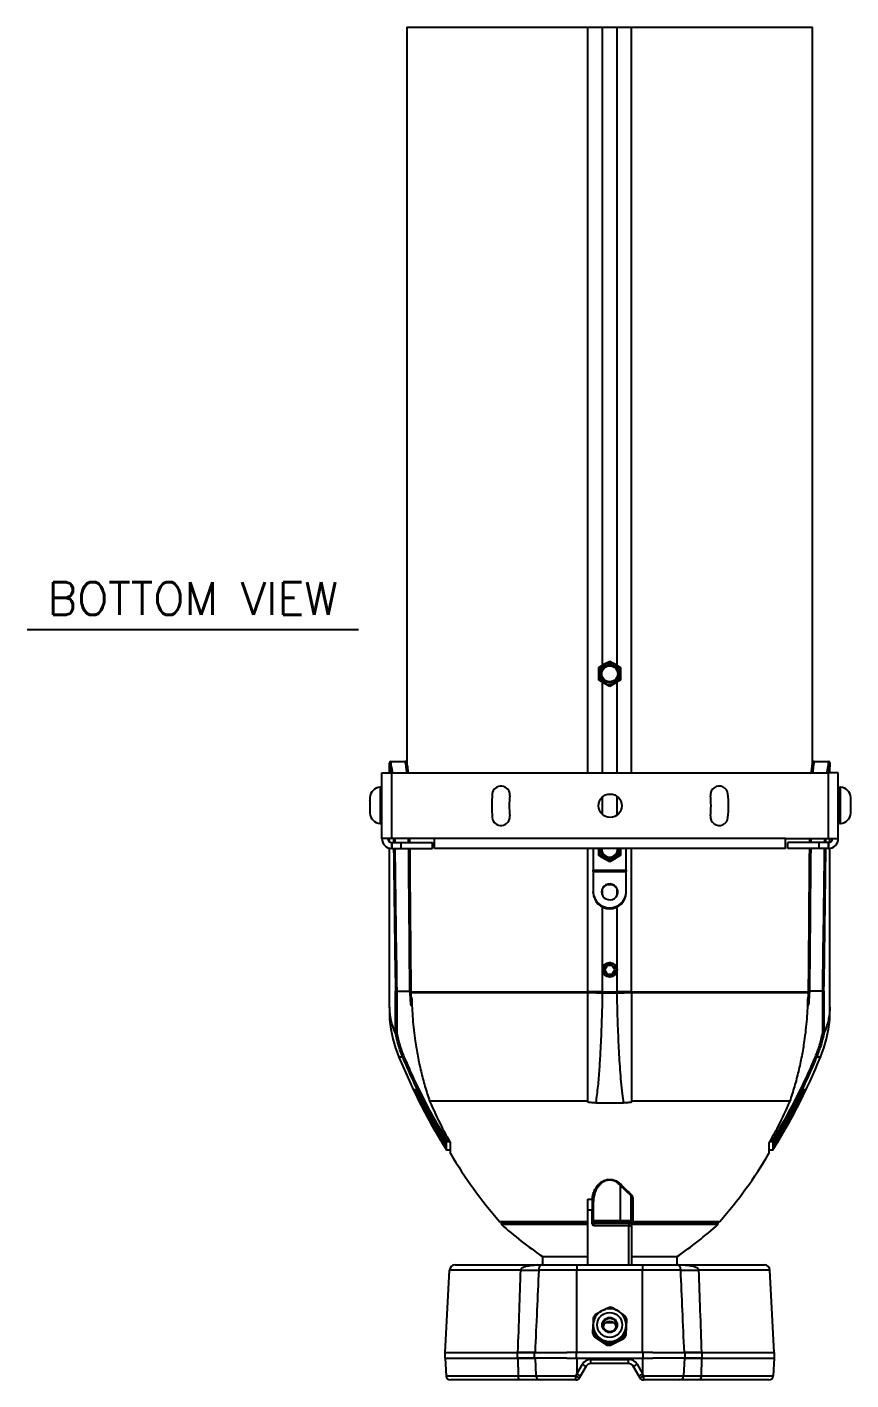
# Model space of a CAD drawing. Extents: x 6 to 132, y 2 to 97.
# Drawn here: x 43.92 to 62.69, y 1.95 to 32.81 of the extents above; entities that cross this region are included whole.
import ezdxf
from ezdxf.enums import TextEntityAlignment as Align

# ---------------------------------------------------------------- set-up
doc = ezdxf.new("R2010")
doc.units = 0
doc.header["$MEASUREMENT"] = 0
doc.layers.add('OBJECT', color=7, linetype='CONTINUOUS')
doc.styles.get("Standard").update_dxf_attribs({"font": 'SIMPLEX'})

msp = doc.modelspace()

# ---------------------------------------------------------------- linework, layer by layer
at = {"layer": 'OBJECT'}
for p, q in [((52.571, 32.809), (52.571, 16.01)), ((52.571, 32.809), (56.696, 32.809)), ((56.696, 15.8), (56.696, 32.809)), ((56.696, 32.809), (57.027, 32.809)), ((57.027, 32.809), (57.366, 32.809)), ((57.027, 32.809), (57.027, 18.25)), ((57.366, 32.809), (57.696, 32.809)), ((57.366, 18.25), (57.366, 32.809)), ((57.696, 15.8), (57.696, 32.809)), ((57.696, 32.809), (61.821, 32.809)), ((61.821, 16.01), (61.821, 32.809)), ((56.946, 18.203), (57.071, 18.276)), ((57.196, 18.348), (57.321, 18.276)), ((57.446, 17.915), (57.321, 17.843)), ((57.027, 17.868), (57.027, 15.8)), ((57.196, 17.77), (57.071, 17.843)), ((57.366, 15.8), (57.366, 17.868)), ((52.21, 16.059), (52.21, 15.969)), ((52.21, 16.059), (52.537, 16.059)), ((52.54, 16.059), (52.537, 16.059)), ((61.855, 16.059), (62.182, 16.059)), ((61.855, 16.059), (61.855, 16.059)), ((62.182, 15.969), (62.182, 16.059)), ((52.005, 15.8), (52.229, 15.8)), ((52.005, 14.3), (52.005, 15.8)), ((52.18, 15.942), (52.18, 16.029)), ((52.18, 15.8), (52.18, 15.942)), ((52.229, 14.3), (52.229, 15.8)), ((52.229, 15.8), (62.182, 15.8)), ((52.567, 16.029), (52.567, 16.029)), ((61.825, 16.029), (61.825, 16.029)), ((61.825, 16.029), (61.825, 16.028)), ((62.182, 14.3), (62.182, 15.8)), ((62.407, 15.8), (62.182, 15.8)), ((62.212, 16.029), (62.212, 15.942)), ((62.212, 15.8), (62.212, 15.942)), ((62.407, 14.3), (62.407, 15.8)), ((51.985, 15.472), (51.965, 15.472)), ((51.965, 15.472), (51.965, 15.129)), ((51.985, 14.646), (51.985, 15.472)), ((52.005, 15.444), (51.995, 15.444)), ((51.995, 15.444), (51.995, 14.674)), ((62.426, 15.444), (62.407, 15.444)), ((62.426, 14.674), (62.426, 15.444)), ((62.456, 15.472), (62.436, 15.472)), ((62.436, 15.472), (62.436, 14.911)), ((62.456, 14.646), (62.456, 15.472)), ((51.726, 15.24), (51.726, 15.176)), ((51.726, 15.175), (51.726, 15.176)), ((51.726, 15.173), (51.726, 15.175)), ((51.726, 15.173), (51.726, 14.998)), ((51.965, 15.129), (51.965, 14.646)), ((57.027, 15.246), (57.027, 14.853)), ((57.366, 14.838), (57.366, 15.262)), ((62.695, 15.229), (62.695, 15.24)), ((62.695, 15.229), (62.695, 15.229)), ((62.695, 15.229), (62.695, 15.227)), ((62.695, 15.089), (62.695, 15.227)), ((51.726, 14.996), (51.726, 14.998)), ((51.726, 14.995), (51.726, 14.996)), ((51.726, 14.995), (51.726, 14.881)), ((51.726, 14.881), (51.726, 14.878)), ((51.726, 14.881), (51.726, 14.88)), ((51.726, 14.88), (51.726, 14.881)), ((62.436, 14.911), (62.436, 14.646)), ((62.695, 15.089), (62.695, 15.088)), ((62.695, 15.088), (62.695, 15.086)), ((62.695, 14.92), (62.695, 15.086)), ((62.695, 14.92), (62.695, 14.918)), ((62.695, 14.918), (62.695, 14.918)), ((62.695, 14.878), (62.695, 14.918)), ((51.965, 14.646), (51.985, 14.646)), ((51.995, 14.674), (52.005, 14.674)), ((62.407, 14.674), (62.426, 14.674)), ((62.436, 14.646), (62.456, 14.646)), ((52.229, 14.3), (52.005, 14.3)), ((52.005, 14.3), (52.005, 14.299)), ((52.139, 14.299), (52.005, 14.299)), ((52.139, 14.3), (52.139, 14.299)), ((52.18, 14.224), (52.18, 14.3)), ((53.206, 14.3), (52.229, 14.3)), ((52.229, 14.209), (52.229, 14.075)), ((52.229, 14.209), (52.231, 14.209)), ((52.231, 14.075), (52.231, 14.209)), ((52.231, 14.209), (52.442, 14.209)), ((52.442, 14.075), (52.442, 14.209)), ((52.442, 14.209), (53.154, 14.209)), ((53.154, 14.075), (53.154, 14.209)), ((53.206, 14.299), (53.206, 14.3)), ((61.206, 14.299), (53.206, 14.299)), ((53.206, 14.075), (53.206, 14.299)), ((61.206, 14.299), (61.206, 14.3)), ((61.206, 14.3), (62.182, 14.3)), ((61.206, 14.075), (61.206, 14.299)), ((61.258, 14.075), (61.258, 14.209)), ((61.97, 14.209), (61.258, 14.209)), ((61.97, 14.075), (61.97, 14.209)), ((62.181, 14.209), (61.97, 14.209)), ((62.181, 14.075), (62.181, 14.209)), ((62.182, 14.209), (62.181, 14.209)), ((62.182, 14.3), (62.407, 14.3)), ((62.182, 14.209), (62.182, 14.075)), ((62.212, 14.214), (62.212, 14.3)), ((62.272, 14.3), (62.272, 14.299)), ((62.272, 14.299), (62.407, 14.299)), ((62.407, 14.3), (62.407, 14.299)), ((52.18, 10.454), (52.18, 14.08)), ((52.229, 14.075), (52.231, 14.075)), ((52.231, 14.075), (52.442, 14.075)), ((52.442, 14.075), (53.154, 14.075)), ((61.206, 14.075), (53.206, 14.075)), ((56.696, 10.809), (56.696, 14.075)), ((56.822, 14.075), (56.821, 14.059)), ((56.821, 14.059), (56.821, 13.58)), ((56.946, 14.059), (56.947, 14.075)), ((56.946, 14.059), (56.946, 14.075)), ((56.984, 14.059), (56.984, 14.075)), ((57.446, 13.915), (57.321, 13.843)), ((57.446, 14.075), (57.446, 14.059)), ((57.446, 14.075), (57.446, 14.059)), ((57.571, 14.059), (57.571, 14.075)), ((57.571, 13.58), (57.571, 14.059)), ((57.696, 10.809), (57.696, 14.075)), ((61.97, 14.075), (61.258, 14.075)), ((62.181, 14.075), (61.97, 14.075)), ((62.182, 14.075), (62.181, 14.075)), ((62.212, 10.454), (62.212, 14.077)), ((56.821, 13.58), (57.571, 13.58)), ((56.821, 13.548), (56.821, 13.58)), ((57.196, 13.77), (57.071, 13.843)), ((57.571, 13.58), (57.571, 13.548)), ((56.821, 13.548), (56.821, 13.086)), ((56.821, 13.548), (57.571, 13.548)), ((57.571, 13.086), (57.571, 13.548)), ((56.821, 13.066), (56.821, 13.086)), ((57.027, 13.144), (57.027, 13.008)), ((57.366, 13.008), (57.366, 13.144)), ((57.571, 13.066), (57.571, 13.086)), ((57.027, 12.743), (57.027, 10.809)), ((57.366, 10.809), (57.366, 12.743)), ((57.04, 11.258), (57.068, 11.216)), ((52.313, 9.861), (52.313, 10.818)), ((52.341, 10.819), (52.341, 9.864)), ((52.341, 10.819), (52.341, 10.819)), ((52.341, 10.819), (52.634, 10.819)), ((52.664, 10.809), (56.696, 10.809)), ((57.027, 10.809), (56.696, 10.809)), ((57.027, 10.809), (57.366, 10.809)), ((57.029, 10.809), (57.029, 10.778)), ((57.364, 10.809), (57.364, 10.778)), ((57.696, 10.809), (57.366, 10.809)), ((57.696, 10.809), (61.729, 10.809)), ((62.051, 10.819), (61.758, 10.819)), ((62.051, 10.819), (62.051, 10.819)), ((62.051, 9.864), (62.051, 10.819)), ((62.08, 10.818), (62.08, 9.861)), ((56.696, 10.779), (52.664, 10.779)), ((52.665, 10.684), (52.682, 10.684)), ((56.696, 10.779), (56.696, 10.779)), ((57.364, 10.778), (57.029, 10.778)), ((57.696, 10.779), (57.696, 10.779)), ((61.729, 10.779), (57.696, 10.779)), ((61.711, 10.684), (61.728, 10.684)), ((52.48, 9.315), (52.392, 9.315)), ((52.507, 9.326), (52.48, 9.315)), ((61.886, 9.326), (61.913, 9.315)), ((62.001, 9.315), (61.913, 9.315)), ((52.73, 8.576), (52.77, 8.576)), ((52.782, 8.559), (52.757, 8.559)), ((52.821, 8.499), (52.796, 8.499)), ((61.597, 8.499), (61.572, 8.499)), ((61.636, 8.559), (61.596, 8.559)), ((61.623, 8.576), (61.663, 8.576)), ((56.696, 8.309), (53.092, 8.309)), ((56.696, 8.286), (56.696, 8.309)), ((56.879, 8.274), (57.514, 8.274)), ((57.696, 8.309), (57.696, 8.286)), ((61.301, 8.309), (57.696, 8.309)), ((53.407, 7.381), (53.407, 7.431)), ((60.985, 7.431), (60.985, 7.381)), ((53.407, 7.381), (53.382, 7.365)), ((53.479, 7.199), (53.567, 7.199)), ((53.502, 7.393), (53.547, 7.393)), ((60.825, 7.199), (60.914, 7.199)), ((60.845, 7.394), (60.89, 7.394)), ((61.011, 7.365), (60.985, 7.381)), ((57.437, 6.391), (57.437, 5.589)), ((57.686, 6.15), (57.437, 6.391)), ((56.696, 6.079), (56.796, 6.079)), ((56.696, 5.829), (56.696, 6.079)), ((56.796, 6.079), (56.796, 5.829)), ((56.821, 5.998), (56.821, 5.589)), ((57.686, 5.589), (57.686, 6.15)), ((57.696, 6.095), (57.696, 5.589)), ((54.687, 5.569), (56.696, 5.569)), ((56.696, 5.559), (54.71, 5.559)), ((55.539, 5.559), (55.539, 5.55)), ((55.854, 5.55), (55.854, 5.559)), ((56.796, 5.829), (56.696, 5.829)), ((56.696, 4.579), (56.696, 5.829)), ((56.796, 5.536), (56.796, 5.829)), ((56.821, 5.589), (57.437, 5.589)), ((57.418, 5.559), (56.851, 5.559)), ((56.996, 5.559), (56.995, 5.529)), ((57.397, 5.529), (57.396, 5.559)), ((57.666, 5.559), (57.418, 5.559)), ((57.437, 5.589), (57.686, 5.589)), ((57.696, 5.589), (57.686, 5.589)), ((59.683, 5.559), (57.717, 5.559)), ((57.722, 5.569), (59.705, 5.569)), ((58.539, 5.559), (58.539, 5.55)), ((58.854, 5.55), (58.854, 5.559)), ((54.721, 5.529), (54.721, 5.504)), ((54.721, 5.529), (56.696, 5.529)), ((54.721, 5.504), (56.696, 5.504)), ((55.56, 5.55), (55.539, 5.55)), ((55.854, 5.55), (55.56, 5.55)), ((56.826, 5.529), (56.826, 5.469)), ((56.826, 5.529), (57.636, 5.529)), ((57.636, 5.469), (56.826, 5.469)), ((57.636, 5.529), (57.636, 5.469)), ((57.636, 5.529), (59.671, 5.529)), ((57.636, 4.579), (57.636, 5.469)), ((57.636, 5.469), (57.696, 5.469)), ((57.685, 5.504), (59.671, 5.504)), ((57.696, 5.469), (57.696, 4.579)), ((58.56, 5.55), (58.539, 5.55)), ((58.854, 5.55), (58.56, 5.55)), ((59.671, 5.504), (59.671, 5.529)), ((55.661, 4.767), (55.661, 4.579)), ((55.661, 4.767), (56.696, 4.767)), ((57.696, 4.767), (58.732, 4.767)), ((58.732, 4.579), (58.732, 4.767)), ((53.446, 2.579), (53.545, 4.461)), ((55.17, 4.461), (53.545, 4.461)), ((53.67, 4.579), (55.67, 4.579)), ((56.446, 4.461), (55.578, 4.461)), ((55.67, 4.579), (56.446, 4.579)), ((56.446, 4.579), (57.946, 4.579)), ((56.446, 4.579), (56.446, 4.461)), ((56.446, 2.579), (56.446, 4.461)), ((57.946, 4.461), (56.446, 4.461)), ((57.946, 4.579), (57.946, 4.461)), ((57.946, 4.579), (58.723, 4.579)), ((57.946, 2.579), (57.946, 4.461)), ((58.815, 4.461), (57.946, 4.461)), ((58.723, 4.579), (60.723, 4.579)), ((60.848, 4.461), (59.223, 4.461)), ((60.946, 2.579), (60.848, 4.461)), ((56.873, 3.453), (57.006, 3.522)), ((57.256, 3.605), (57.352, 3.544)), ((56.821, 3.204), (56.821, 3.198)), ((57.115, 3.264), (57.278, 3.264)), ((57.58, 3.331), (57.562, 2.988)), ((57.562, 2.977), (57.58, 3.32)), ((57.562, 2.967), (57.58, 3.31)), ((57.571, 3.198), (57.571, 3.204)), ((57.571, 3.198), (57.571, 3.179)), ((57.58, 3.331), (57.58, 3.349)), ((57.58, 3.31), (57.58, 3.32)), ((56.813, 3.027), (56.813, 3.045)), ((56.813, 3.026), (56.813, 3.017)), ((56.813, 3.006), (56.813, 3.017)), ((56.848, 2.977), (56.848, 2.958)), ((57.136, 2.771), (56.848, 2.958)), ((56.848, 2.948), (57.136, 2.761)), ((56.848, 2.948), (56.848, 2.937)), ((56.848, 2.937), (57.136, 2.75)), ((57.136, 2.79), (56.992, 2.884)), ((57.136, 2.771), (57.136, 2.79)), ((57.52, 2.923), (57.213, 2.767)), ((57.213, 2.757), (57.52, 2.913)), ((57.213, 2.746), (57.52, 2.902)), ((57.213, 2.786), (57.213, 2.767)), ((57.52, 2.941), (57.367, 2.865)), ((57.52, 2.923), (57.52, 2.941)), ((57.52, 2.902), (57.52, 2.913)), ((57.562, 3.006), (57.562, 2.988)), ((57.562, 2.977), (57.562, 2.967)), ((53.446, 2.454), (53.446, 2.579)), ((53.446, 2.579), (55.096, 2.579)), ((55.096, 2.454), (55.096, 2.579)), ((55.096, 2.579), (55.484, 2.579)), ((55.484, 2.454), (55.484, 2.579)), ((55.484, 2.579), (56.217, 2.579)), ((56.446, 2.579), (56.217, 2.579)), ((56.435, 2.579), (56.435, 2.454)), ((57.946, 2.579), (56.446, 2.579)), ((57.136, 2.75), (57.136, 2.761)), ((57.213, 2.757), (57.213, 2.746)), ((58.176, 2.579), (57.946, 2.579)), ((57.957, 2.454), (57.957, 2.579)), ((58.176, 2.579), (58.908, 2.579)), ((58.908, 2.579), (58.908, 2.454)), ((58.908, 2.579), (59.296, 2.579)), ((59.296, 2.579), (59.296, 2.454)), ((59.296, 2.579), (60.946, 2.579)), ((60.946, 2.579), (60.946, 2.454)), ((53.446, 2.454), (53.468, 2.049)), ((53.446, 2.454), (55.096, 2.454)), ((55.484, 2.454), (55.096, 2.454)), ((55.105, 2.454), (55.109, 2.049)), ((56.217, 2.454), (55.484, 2.454)), ((55.495, 2.454), (55.515, 2.049)), ((56.217, 2.454), (56.446, 2.454)), ((56.446, 2.454), (56.446, 2.091)), ((56.446, 2.454), (57.946, 2.454)), ((56.446, 2.091), (56.574, 2.311)), ((56.66, 2.267), (56.533, 2.046)), ((56.769, 2.424), (57.624, 2.424)), ((56.769, 2.329), (56.769, 2.424)), ((57.624, 2.329), (56.769, 2.329)), ((57.624, 2.329), (57.624, 2.424)), ((57.86, 2.046), (57.732, 2.267)), ((57.819, 2.311), (57.946, 2.091)), ((57.946, 2.454), (57.946, 2.091)), ((57.946, 2.454), (58.176, 2.454)), ((58.908, 2.454), (58.176, 2.454)), ((58.898, 2.454), (58.877, 2.049)), ((59.296, 2.454), (58.908, 2.454)), ((59.287, 2.454), (59.284, 2.049)), ((59.296, 2.454), (60.946, 2.454)), ((60.946, 2.454), (60.925, 2.049)), ((53.468, 2.049), (55.109, 2.049)), ((55.126, 1.954), (53.567, 1.954)), ((55.515, 2.049), (56.419, 2.049)), ((56.422, 1.954), (55.61, 1.954)), ((56.419, 2.049), (56.446, 2.091)), ((56.533, 2.046), (56.509, 2.004)), ((57.884, 2.004), (57.86, 2.046)), ((57.946, 2.091), (57.973, 2.049)), ((58.782, 1.954), (57.971, 1.954)), ((57.973, 2.049), (58.877, 2.049)), ((60.825, 1.954), (59.267, 1.954)), ((59.284, 2.049), (60.925, 2.049))]:
    msp.add_line(p, q, dxfattribs=at)
at = {"layer": 'OBJECT', "color": 1}
msp.add_line((43.915, 19.071), (51.47, 19.071), dxfattribs=at)
at = {"layer": 'OBJECT', "flags": 128}
for points in [[(57.009, 13.086), (57.016, 13.037), (57.036, 12.991), (57.068, 12.953), (57.11, 12.925), (57.158, 12.908), (57.209, 12.905), (57.259, 12.915), (57.304, 12.938), (57.342, 12.971), (57.368, 13.013), (57.382, 13.061), (57.382, 13.11), (57.368, 13.158), (57.342, 13.2), (57.304, 13.233), (57.259, 13.256), (57.209, 13.266), (57.158, 13.263), (57.11, 13.246), (57.068, 13.218), (57.036, 13.18), (57.016, 13.134), (57.009, 13.086)], [(52.66, 10.55), (52.662, 10.55), (52.664, 10.55), (52.665, 10.55), (52.666, 10.55), (52.666, 10.549), (52.667, 10.549), (52.667, 10.549), (52.666, 10.549)], [(61.727, 10.549), (61.726, 10.549), (61.726, 10.549), (61.726, 10.549), (61.727, 10.55), (61.728, 10.55), (61.729, 10.55), (61.731, 10.55), (61.732, 10.55)], [(52.796, 8.499), (52.791, 8.497), (52.786, 8.494), (52.781, 8.492), (52.777, 8.49), (52.774, 8.488), (52.771, 8.487), (52.77, 8.486), (52.769, 8.486)], [(61.624, 8.486), (61.623, 8.486), (61.622, 8.487), (61.619, 8.488), (61.616, 8.49), (61.612, 8.492), (61.607, 8.494), (61.602, 8.497), (61.597, 8.499)], [(57.437, 5.589), (57.437, 5.583), (57.436, 5.578), (57.434, 5.572), (57.432, 5.568), (57.429, 5.564), (57.425, 5.561), (57.422, 5.56), (57.418, 5.559)], [(57.666, 5.559), (57.67, 5.56), (57.674, 5.561), (57.677, 5.564), (57.68, 5.568), (57.682, 5.572), (57.684, 5.578), (57.685, 5.583), (57.686, 5.589)]]:
    msp.add_lwpolyline(points, dxfattribs=at)
at = {"layer": 'OBJECT'}
for centre, radius in [((57.196, 18.059), 0.213), ((57.196, 18.059), 0.182), ((57.206, 15.05), 0.266), ((57.196, 11.309), 0.167), ((57.196, 11.309), 0.155), ((57.196, 3.208), 0.285), ((57.196, 3.208), 0.172), ((57.196, 3.207), 0.156)]:
    msp.add_circle(centre, radius, dxfattribs=at)
for centre, radius, start, end in [((57.196, 18.059), 0.25, 120, 180), ((57.196, 18.059), 0.25, 60, 120), ((57.196, 18.059), 0.25, 0, 60), ((57.196, 18.059), 0.25, 180, 240), ((57.196, 18.059), 0.25, 300, 0), ((57.196, 18.059), 0.25, 240, 300), ((52.21, 16.029), 0.03, 90, 180), ((52.537, 16.029), 0.03, 0.0155, 45.0763), ((61.855, 16.029), 0.03, 137.2828, 179.9996), ((62.182, 16.029), 0.03, 0, 90), ((51.981, 15.217), 0.256, 93.6366, 174.7863), ((51.995, 15.434), 0.01, 90, 180), ((54.718, 15.299), 0.2, 354.2608, 174.2608), ((59.693, 15.299), 0.2, 5.7392, 185.7392), ((62.426, 15.434), 0.01, 0, 90), ((62.44, 15.217), 0.256, 5.2137, 86.3634), ((57.206, 15.049), 2.7, 174.2608, 185.7392), ((57.206, 15.049), 2.3, 174.2608, 185.7392), ((57.206, 15.049), 2.3, 354.2608, 5.7392), ((57.206, 15.049), 2.7, 354.2608, 5.7392), ((51.981, 14.902), 0.256, 185.2137, 266.3634), ((54.718, 14.799), 0.2, 185.7392, 5.7392), ((59.693, 14.799), 0.2, 174.2608, 354.2608), ((62.44, 14.902), 0.256, 273.6366, 354.7863), ((51.995, 14.684), 0.01, 180, 270), ((62.426, 14.684), 0.01, 270, 0), ((52.229, 14.299), 0.225, 180, 270), ((52.229, 14.299), 0.09, 180, 270), ((62.182, 14.299), 0.225, 270, 0), ((62.182, 14.299), 0.09, 270, 0), ((57.196, 14.059), 0.25, 180, 240), ((57.196, 14.059), 0.212, 180, 4.2299), ((57.196, 14.059), 0.182, 175.0731, 4.9269), ((57.196, 14.059), 0.25, 300, 0), ((57.196, 14.059), 0.25, 240, 300), ((57.196, 13.096), 0.375, 181.5984, 358.4016), ((57.196, 13.077), 0.375, 181.5984, 358.4016), ((57.196, 13.061), 0.188, 4.6193, 175.3807), ((57.196, 11.309), 0.114, 60, 120), ((57.196, 11.309), 0.158, 170.4873, 215.7392), ((57.196, 11.309), 0.114, 120, 180), ((57.196, 11.309), 0.114, 180, 240), ((57.196, 11.309), 0.114, 240, 300), ((57.196, 11.309), 0.114, 0, 60), ((57.196, 11.309), 0.114, 300, 0), ((55.167, 10.454), 3, 185.3422, 202.3107), ((59.225, 10.454), 3, 337.6893, 354.6575), ((65.344, 14.63), 14, 202.3107, 212.0571), ((49.049, 14.63), 14, 327.943, 337.6893), ((52.757, 8.589), 0.0299, 205.5421, 269.9739), ((52.797, 8.589), 0.0299, 205.3483, 237.4654), ((61.596, 8.589), 0.0299, 302.0228, 334.6658), ((61.636, 8.589), 0.0299, 270.0261, 334.4579), ((53.496, 7.318), 0.0282, 180.0759, 213.8665), ((53.497, 7.244), 0.0296, 180.0145, 212.3775), ((62.194, 12.176), 10, 210.3816, 221.3515), ((52.199, 12.176), 10, 318.6485, 329.6182), ((60.897, 7.318), 0.0282, 326.1335, 359.9241), ((60.896, 7.244), 0.0296, 327.6225, 359.9855), ((57.486, 6.36), 0.0577, 122.7944, 147.2574), ((56.798, 5.991), 0.0244, 14.3936, 93.102), ((57.734, 6.125), 0.0543, 127.2119, 152.3395), ((57.72, 6.089), 0.0245, 85.1639, 165.2978), ((54.71, 5.589), 0.03, 221.3515, 270), ((56.801, 5.563), 0.00428, 185.36, 241.2755), ((56.826, 5.559), 0.03, 180, 270), ((56.851, 5.589), 0.03, 180, 270), ((57.666, 5.589), 0.03, 270, 0), ((57.71, 5.569), 0.0121, 307.4756, 2.8207), ((59.683, 5.589), 0.03, 270, 318.6485), ((61.353, 12.989), 10, 228.4612, 235.3064), ((57.636, 5.469), 0.06, 0, 90), ((53.04, 12.989), 10, 304.6936, 311.5388), ((53.67, 4.454), 0.125, 90, 177), ((55.374, 8.305), 3.85, 266.96, 273.04), ((55.67, 4.454), 0.125, 90, 110.6242), ((58.723, 4.454), 0.125, 69.2455, 90), ((59.019, 8.305), 3.85, 266.96, 273.04), ((60.723, 4.454), 0.125, 3, 90), ((57.196, 3.203), 0.375, 86.9616, 179.9599), ((57.196, 3.197), 0.412, 141.5813, 152.347), ((57.196, 3.196), 0.413, 81.631, 92.3774), ((57.197, 3.203), 0.375, 0.0352, 87.0433), ((57.197, 3.197), 0.412, 21.6475, 32.4162), ((57.196, 3.204), 0.375, 180.0594, 359.9406), ((57.196, 3.198), 0.374, 180.0123, 237.0536), ((57.196, 3.131), 0.156, 14.2329, 165.7671), ((57.197, 3.198), 0.374, 296.9484, 356.9798), ((57.196, 3.197), 0.412, 201.6475, 212.4162), ((57.196, 3.179), 0.412, 201.6475, 212.4162), ((57.196, 3.169), 0.412, 201.6475, 212.4162), ((57.196, 3.158), 0.412, 201.6475, 212.4162), ((57.196, 3.199), 0.375, 237.0424, 296.966), ((57.196, 3.198), 0.413, 261.631, 272.3774), ((57.197, 3.197), 0.412, 321.5816, 332.3466), ((57.197, 3.179), 0.412, 321.5813, 332.347), ((57.197, 3.169), 0.412, 321.5813, 332.347), ((57.197, 3.158), 0.412, 321.5813, 332.347), ((57.196, 3.18), 0.413, 261.6302, 272.3782), ((57.196, 3.169), 0.413, 261.6302, 272.3782), ((57.196, 3.159), 0.413, 261.6302, 272.3782), ((56.769, 2.199), 0.225, 90, 150), ((56.862, 2.763), 0.536, 237.448, 247.8817), ((56.769, 2.204), 0.125, 90, 150), ((57.624, 2.199), 0.225, 30, 90), ((57.624, 2.204), 0.125, 30, 90), ((57.531, 2.763), 0.536, 292.1183, 302.552), ((53.567, 2.054), 0.1, 183, 270), ((55.258, 2.027), 0.151, 171.5999, 208.771), ((55.613, 2.051), 0.0973, 181.5042, 268.6299), ((56.654, 2.405), 0.427, 236.667, 250.1128), ((57.264, 2.026), 0.845, 178.4503, 184.8793), ((56.422, 2.054), 0.1, 270, 330), ((56.735, 2.543), 0.536, 237.4479, 247.8817), ((57.658, 2.543), 0.536, 292.1183, 302.5521), ((57.739, 2.405), 0.427, 289.8872, 303.333), ((57.971, 2.054), 0.1, 210, 270), ((57.128, 2.026), 0.845, 355.1207, 1.5497), ((58.78, 2.051), 0.0973, 271.3701, 358.4958), ((59.134, 2.027), 0.151, 331.229, 8.4001), ((60.825, 2.054), 0.1, 270, 357)]:
    msp.add_arc(centre, radius, start, end, dxfattribs=at)
for centre, major_axis, ratio, start_param, end_param in [((55.157, 32.826), (0, 69.168), 0.043373, 1.841958, 1.843316), ((55.157, 32.828), (0, 69.168), 0.042939, 1.841977, 1.843335), ((57.192, 32.828), (0, 108.41), 0.042939, 1.742546, 1.743394), ((57.192, 32.826), (0, 108.41), 0.042662, 1.742534, 1.743382), ((57.2, 32.826), (0, 108.41), 0.042662, 4.539804, 4.540651), ((57.2, 32.828), (0, 108.41), 0.042939, 4.539792, 4.540639), ((59.236, 32.828), (0, 69.168), 0.042939, 4.43985, 4.441208), ((59.236, 32.826), (0, 69.168), 0.043373, 4.439869, 4.441228), ((55.157, 32.826), (0, 69.168), 0.043373, 1.845336, 1.894607), ((55.157, 32.828), (0, 69.168), 0.042939, 1.845355, 1.894617), ((57.192, 32.828), (0, 108.41), 0.042939, 1.744653, 1.775231), ((57.192, 32.826), (0, 108.41), 0.042662, 1.744641, 1.777763), ((57.2, 32.826), (0, 108.41), 0.042662, 4.505422, 4.538544), ((57.2, 32.828), (0, 108.41), 0.042939, 4.507954, 4.538532), ((59.236, 32.828), (0, 69.168), 0.042939, 4.388568, 4.43783), ((59.236, 32.826), (0, 69.168), 0.043373, 4.388578, 4.43785)]:
    msp.add_ellipse(centre, major_axis=major_axis, ratio=ratio, start_param=start_param, end_param=end_param, dxfattribs=at)
for points, knots in [([(57.071, 18.276), (57.074, 18.277), (57.117, 18.302), (57.158, 18.326), (57.196, 18.348)], [0, 0, 0, 0, 0.070215, 1, 1, 1, 1]), ([(57.321, 18.276), (57.324, 18.274), (57.367, 18.249), (57.408, 18.226), (57.446, 18.203)], [0, 0, 0, 0, 0.070213, 1, 1, 1, 1]), ([(56.946, 18.059), (56.946, 18.098), (56.946, 18.147), (56.946, 18.194), (56.946, 18.203)], [0, 0, 0, 0, 0.7918873, 1, 1, 1, 1]), ([(56.946, 17.915), (56.946, 17.951), (56.946, 17.999), (56.946, 18.048), (56.946, 18.059)], [0, 0, 0, 0, 0.770419, 1, 1, 1, 1]), ([(57.071, 17.843), (57.068, 17.844), (57.026, 17.869), (56.985, 17.893), (56.946, 17.915)], [0, 0, 0, 0, 0.070213, 1, 1, 1, 1]), ([(57.446, 18.203), (57.446, 18.194), (57.446, 18.147), (57.446, 18.098), (57.446, 18.059)], [0, 0, 0, 0, 0.2081127, 1, 1, 1, 1]), ([(57.446, 18.059), (57.446, 18.048), (57.446, 17.999), (57.446, 17.951), (57.446, 17.915)], [0, 0, 0, 0, 0.229581, 1, 1, 1, 1]), ([(57.321, 17.843), (57.318, 17.841), (57.276, 17.816), (57.235, 17.793), (57.196, 17.77)], [0, 0, 0, 0, 0.070213, 1, 1, 1, 1]), ([(52.565, 16.041), (52.565, 16.041), (52.565, 16.042), (52.563, 16.046), (52.559, 16.051), (52.551, 16.056), (52.544, 16.059), (52.539, 16.059), (52.537, 16.059)], [0, 0, 0, 0, 0.088803, 0.244867, 0.42001, 0.646502, 0.899114, 1, 1, 1, 1]), ([(52.573, 15.8), (52.57, 15.83), (52.563, 15.891), (52.554, 15.962), (52.545, 16.016), (52.539, 16.052), (52.538, 16.057), (52.537, 16.059)], [0, 0, 0, 0, 0.192848, 0.39231, 0.586979, 0.787388, 1, 1, 1, 1]), ([(61.855, 16.059), (61.855, 16.057), (61.854, 16.053), (61.848, 16.021), (61.84, 15.97), (61.831, 15.9), (61.824, 15.841), (61.82, 15.804), (61.82, 15.8)], [0, 0, 0, 0, 0.192649, 0.390918, 0.583521, 0.781628, 0.975699, 1, 1, 1, 1]), ([(61.855, 16.059), (61.854, 16.059), (61.851, 16.06), (61.845, 16.057), (61.837, 16.054), (61.832, 16.049), (61.83, 16.045), (61.828, 16.042), (61.828, 16.041), (61.828, 16.041)], [0, 0, 0, 0, 0.019895, 0.273965, 0.481695, 0.660203, 0.810868, 0.944871, 1, 1, 1, 1]), ([(52.21, 15.969), (52.21, 15.969), (52.209, 15.969), (52.204, 15.969), (52.196, 15.966), (52.188, 15.96), (52.182, 15.953), (52.181, 15.947), (52.18, 15.944)], [0, 0, 0, 0, 0.014773, 0.108409, 0.331643, 0.554547, 0.777271, 1, 1, 1, 1]), ([(52.18, 15.944), (52.18, 15.943), (52.18, 15.943), (52.18, 15.942), (52.18, 15.942)], [0, 0, 0, 0, 0.68103, 1, 1, 1, 1]), ([(52.21, 15.8), (52.206, 15.823), (52.195, 15.88), (52.186, 15.92), (52.18, 15.944)], [0, 0, 0, 0, 0.415818, 1, 1, 1, 1]), ([(52.21, 15.969), (52.211, 15.965), (52.217, 15.94), (52.228, 15.888), (52.238, 15.829), (52.243, 15.8)], [0, 0, 0, 0, 0.0984846, 0.5620402, 1, 1, 1, 1]), ([(52.57, 16.018), (52.57, 16.018), (52.568, 16.027), (52.568, 16.025), (52.568, 16.029), (52.567, 16.029)], [0, 0, 0, 0, 0.035744, 0.856178, 1, 1, 1, 1]), ([(52.568, 16.028), (52.568, 16.025), (52.57, 16.021), (52.575, 15.988), (52.583, 15.937), (52.592, 15.874), (52.598, 15.822), (52.601, 15.8)], [0, 0, 0, 0, 0.199168, 0.409112, 0.625341, 0.834883, 1, 1, 1, 1]), ([(61.792, 15.8), (61.795, 15.825), (61.801, 15.879), (61.81, 15.943), (61.818, 15.992), (61.823, 16.022), (61.824, 16.026), (61.825, 16.028)], [0, 0, 0, 0, 0.188547, 0.395439, 0.608257, 0.814874, 1, 1, 1, 1]), ([(62.15, 15.8), (62.155, 15.832), (62.167, 15.898), (62.177, 15.945), (62.182, 15.969)], [0, 0, 0, 0, 0.478304, 1, 1, 1, 1]), ([(62.182, 15.969), (62.183, 15.969), (62.184, 15.969), (62.189, 15.969), (62.197, 15.966), (62.205, 15.96), (62.211, 15.953), (62.212, 15.947), (62.212, 15.944)], [0, 0, 0, 0, 0.014773, 0.108409, 0.331643, 0.554547, 0.777271, 1, 1, 1, 1]), ([(62.212, 15.944), (62.211, 15.939), (62.206, 15.915), (62.196, 15.871), (62.186, 15.821), (62.183, 15.8)], [0, 0, 0, 0, 0.116644, 0.631906, 1, 1, 1, 1]), ([(62.212, 15.942), (62.212, 15.942), (62.212, 15.943), (62.212, 15.943), (62.212, 15.944)], [0, 0, 0, 0, 0.681974, 1, 1, 1, 1]), ([(56.946, 13.915), (56.946, 13.951), (56.946, 13.999), (56.946, 14.048), (56.946, 14.059)], [0, 0, 0, 0, 0.770416, 1, 1, 1, 1]), ([(57.071, 13.843), (57.068, 13.844), (57.026, 13.869), (56.985, 13.893), (56.946, 13.915)], [0, 0, 0, 0, 0.0702134, 1, 1, 1, 1]), ([(57.446, 14.059), (57.446, 14.048), (57.446, 13.999), (57.446, 13.951), (57.446, 13.915)], [0, 0, 0, 0, 0.229584, 1, 1, 1, 1]), ([(57.321, 13.843), (57.318, 13.841), (57.276, 13.816), (57.235, 13.793), (57.196, 13.77)], [0, 0, 0, 0, 0.0702133, 1, 1, 1, 1]), ([(57.04, 11.335), (57.044, 11.352), (57.051, 11.386), (57.083, 11.43), (57.128, 11.461), (57.176, 11.478), (57.207, 11.474), (57.22, 11.473)], [0, 0, 0, 0, 0.19947, 0.414295, 0.629098, 0.846209, 1, 1, 1, 1]), ([(57.14, 11.407), (57.131, 11.393), (57.117, 11.369), (57.097, 11.334), (57.087, 11.317), (57.083, 11.309)], [0, 0, 0, 0, 0.4391252, 0.7513745, 1, 1, 1, 1]), ([(57.083, 11.309), (57.091, 11.295), (57.105, 11.271), (57.125, 11.236), (57.135, 11.218), (57.14, 11.211)], [0, 0, 0, 0, 0.439126, 0.751374, 1, 1, 1, 1]), ([(57.253, 11.407), (57.248, 11.407), (57.23, 11.407), (57.198, 11.407), (57.164, 11.407), (57.146, 11.407), (57.14, 11.407)], [0, 0, 0, 0, 0.156025, 0.493707, 0.819058, 1, 1, 1, 1]), ([(57.14, 11.211), (57.146, 11.211), (57.164, 11.211), (57.198, 11.211), (57.23, 11.211), (57.248, 11.211), (57.253, 11.211)], [0, 0, 0, 0, 0.180942, 0.506293, 0.843975, 1, 1, 1, 1]), ([(57.31, 11.309), (57.302, 11.323), (57.288, 11.347), (57.268, 11.382), (57.258, 11.4), (57.253, 11.407)], [0, 0, 0, 0, 0.439125, 0.751375, 1, 1, 1, 1]), ([(57.253, 11.211), (57.261, 11.225), (57.275, 11.249), (57.295, 11.284), (57.306, 11.301), (57.31, 11.309)], [0, 0, 0, 0, 0.4391256, 0.7513743, 1, 1, 1, 1]), ([(52.341, 10.819), (52.338, 10.819), (52.331, 10.819), (52.322, 10.819), (52.316, 10.819), (52.314, 10.818), (52.313, 10.818), (52.313, 10.818)], [0, 0, 0, 0, 0.2703339, 0.5406603, 0.8110376, 0.9725703, 1, 1, 1, 1]), ([(52.66, 10.55), (52.66, 10.553), (52.66, 10.568), (52.657, 10.629), (52.653, 10.697), (52.647, 10.759), (52.645, 10.779), (52.643, 10.793), (52.641, 10.802), (52.64, 10.808), (52.639, 10.812), (52.638, 10.815), (52.637, 10.817), (52.636, 10.818), (52.635, 10.819), (52.635, 10.819), (52.634, 10.819), (52.634, 10.819)], [0, 0, 0, 0, 0.032281, 0.161407, 0.677971, 0.783274, 0.853907, 0.901335, 0.933233, 0.95474, 0.969295, 0.979202, 0.986007, 0.99267, 0.995528, 0.998416, 1, 1, 1, 1]), ([(56.709, 10.809), (56.709, 10.809), (56.708, 10.809), (56.705, 10.808), (56.702, 10.804), (56.699, 10.797), (56.697, 10.789), (56.696, 10.782), (56.696, 10.779)], [0, 0, 0, 0, 0.005825, 0.177644, 0.392162, 0.597395, 0.798627, 1, 1, 1, 1]), ([(57.683, 10.809), (57.683, 10.809), (57.685, 10.809), (57.687, 10.808), (57.691, 10.804), (57.694, 10.797), (57.696, 10.789), (57.696, 10.782), (57.696, 10.779)], [0, 0, 0, 0, 0.005825, 0.177644, 0.392162, 0.597395, 0.798627, 1, 1, 1, 1]), ([(61.758, 10.819), (61.758, 10.819), (61.758, 10.819), (61.757, 10.819), (61.756, 10.817), (61.753, 10.809), (61.747, 10.777), (61.739, 10.689), (61.735, 10.607), (61.732, 10.55)], [0, 0, 0, 0, 0.001905, 0.004352, 0.009023, 0.026239, 0.09449, 0.366335, 1, 1, 1, 1]), ([(62.051, 10.819), (62.055, 10.819), (62.062, 10.819), (62.071, 10.819), (62.076, 10.819), (62.079, 10.818), (62.08, 10.818), (62.08, 10.818)], [0, 0, 0, 0, 0.2703339, 0.5406603, 0.8110376, 0.9725703, 1, 1, 1, 1]), ([(52.692, 10.47), (52.692, 10.47), (52.68, 10.48), (52.667, 10.508), (52.662, 10.536), (52.66, 10.55)], [0, 0, 0, 0, 0.003012, 0.525751, 1, 1, 1, 1]), ([(52.666, 10.549), (52.667, 10.535), (52.67, 10.509), (52.685, 10.487), (52.692, 10.477)], [0, 0, 0, 0, 0.533481, 1, 1, 1, 1]), ([(52.682, 10.684), (52.688, 10.517), (52.699, 10.183), (52.751, 9.734), (52.818, 9.337), (52.893, 8.991), (52.982, 8.647), (53.056, 8.422), (53.092, 8.309)], [0, 0, 0, 0, 0.206834, 0.414524, 0.560286, 0.706049, 0.853024, 1, 1, 1, 1]), ([(57.029, 10.778), (57.001, 10.778), (56.945, 10.779), (56.863, 10.779), (56.786, 10.779), (56.731, 10.779), (56.703, 10.779), (56.696, 10.779)], [0, 0, 0, 0, 0.228634, 0.463901, 0.692531, 0.927788, 1, 1, 1, 1]), ([(56.696, 8.309), (56.696, 8.51), (56.696, 8.914), (56.696, 9.532), (56.696, 10.155), (56.696, 10.57), (56.696, 10.779)], [0, 0, 0, 0, 0.2511, 0.5038, 0.751137, 1, 1, 1, 1]), ([(57.029, 10.778), (57.028, 10.721), (57.022, 10.466), (57.009, 10.016), (56.986, 9.493), (56.958, 9.04), (56.928, 8.651), (56.895, 8.4), (56.879, 8.274)], [0, 0, 0, 0, 0.0672975, 0.2970487, 0.5267956, 0.6845076, 0.8423459, 1, 1, 1, 1]), ([(57.696, 10.779), (57.693, 10.779), (57.669, 10.779), (57.619, 10.779), (57.541, 10.779), (57.455, 10.779), (57.395, 10.778), (57.364, 10.778)], [0, 0, 0, 0, 0.035982, 0.26462, 0.499883, 0.745783, 1, 1, 1, 1]), ([(57.514, 8.274), (57.505, 8.342), (57.472, 8.588), (57.434, 9.026), (57.402, 9.597), (57.378, 10.182), (57.368, 10.58), (57.364, 10.778)], [0, 0, 0, 0, 0.085075, 0.310548, 0.536056, 0.768026, 1, 1, 1, 1]), ([(57.696, 10.779), (57.696, 10.572), (57.696, 10.156), (57.696, 9.534), (57.696, 8.915), (57.696, 8.512), (57.696, 8.309)], [0, 0, 0, 0, 0.247337, 0.4962, 0.7473, 1, 1, 1, 1]), ([(61.711, 10.684), (61.705, 10.517), (61.694, 10.183), (61.641, 9.734), (61.575, 9.337), (61.5, 8.991), (61.41, 8.647), (61.337, 8.422), (61.301, 8.309)], [0, 0, 0, 0, 0.206834, 0.414524, 0.560286, 0.706049, 0.853024, 1, 1, 1, 1]), ([(61.732, 10.55), (61.73, 10.535), (61.727, 10.506), (61.709, 10.482), (61.701, 10.47)], [0, 0, 0, 0, 0.504603, 1, 1, 1, 1]), ([(61.701, 10.477), (61.708, 10.487), (61.723, 10.509), (61.725, 10.535), (61.727, 10.549)], [0, 0, 0, 0, 0.466519, 1, 1, 1, 1]), ([(52.18, 10.454), (52.18, 10.438), (52.18, 10.398), (52.18, 10.337), (52.18, 10.268), (52.18, 10.219), (52.18, 10.188), (52.18, 10.177), (52.18, 10.173), (52.18, 10.174), (52.18, 10.174)], [0, 0, 0, 0, 0.092303, 0.228912, 0.378188, 0.606057, 0.752176, 0.902496, 0.999896, 1, 1, 1, 1]), ([(52.311, 9.863), (52.287, 9.923), (52.245, 10.026), (52.211, 10.16), (52.193, 10.26), (52.185, 10.337), (52.181, 10.404), (52.181, 10.441), (52.18, 10.454)], [0, 0, 0, 0, 0.361999, 0.615858, 0.744331, 0.871977, 0.954852, 1, 1, 1, 1]), ([(62.212, 10.454), (62.212, 10.43), (62.211, 10.373), (62.201, 10.27), (62.182, 10.157), (62.144, 10.017), (62.105, 9.921), (62.081, 9.863)], [0, 0, 0, 0, 0.081848, 0.202357, 0.427499, 0.653759, 1, 1, 1, 1]), ([(62.212, 10.174), (62.212, 10.176), (62.212, 10.178), (62.212, 10.202), (62.212, 10.248), (62.212, 10.32), (62.212, 10.39), (62.212, 10.435), (62.212, 10.454)], [0, 0, 0, 0, 0.152985, 0.31018, 0.555448, 0.740405, 0.891725, 1, 1, 1, 1]), ([(52.48, 9.315), (52.472, 9.333), (52.434, 9.426), (52.371, 9.607), (52.332, 9.774), (52.311, 9.863)], [0, 0, 0, 0, 0.104523, 0.522939, 1, 1, 1, 1]), ([(52.311, 9.863), (52.312, 9.862), (52.312, 9.861), (52.313, 9.861), (52.313, 9.861)], [0, 0, 0, 0, 0.521598, 1, 1, 1, 1]), ([(52.341, 9.864), (52.341, 9.864), (52.339, 9.864), (52.333, 9.863), (52.325, 9.862), (52.317, 9.862), (52.314, 9.861), (52.313, 9.861)], [0, 0, 0, 0, 0.012955, 0.190783, 0.461144, 0.730556, 1, 1, 1, 1]), ([(52.341, 9.864), (52.362, 9.773), (52.405, 9.59), (52.473, 9.414), (52.507, 9.326)], [0, 0, 0, 0, 0.4976804, 1, 1, 1, 1]), ([(61.886, 9.326), (61.92, 9.413), (61.988, 9.589), (62.03, 9.772), (62.051, 9.864)], [0, 0, 0, 0, 0.4976823, 1, 1, 1, 1]), ([(62.081, 9.863), (62.077, 9.843), (62.057, 9.745), (62.008, 9.56), (61.946, 9.4), (61.913, 9.315)], [0, 0, 0, 0, 0.104523, 0.52294, 1, 1, 1, 1]), ([(62.051, 9.864), (62.052, 9.864), (62.054, 9.864), (62.06, 9.863), (62.068, 9.862), (62.076, 9.862), (62.079, 9.861), (62.08, 9.861)], [0, 0, 0, 0, 0.012955, 0.190783, 0.461144, 0.730556, 1, 1, 1, 1]), ([(62.08, 9.861), (62.08, 9.861), (62.081, 9.861), (62.081, 9.862), (62.081, 9.863)], [0, 0, 0, 0, 0.514657, 1, 1, 1, 1]), ([(53.474, 7.384), (53.452, 7.419), (53.346, 7.591), (53.164, 7.903), (52.927, 8.345), (52.695, 8.815), (52.552, 9.148), (52.48, 9.315)], [0, 0, 0, 0, 0.0572655, 0.2780956, 0.4992061, 0.7494033, 1, 1, 1, 1]), ([(52.507, 9.326), (52.579, 9.16), (52.722, 8.828), (52.962, 8.34), (53.22, 7.86), (53.408, 7.549), (53.502, 7.393)], [0, 0, 0, 0, 0.249194, 0.498388, 0.749195, 1, 1, 1, 1]), ([(60.89, 7.394), (60.984, 7.548), (61.171, 7.857), (61.428, 8.336), (61.67, 8.825), (61.814, 9.159), (61.886, 9.326)], [0, 0, 0, 0, 0.249189, 0.498378, 0.749189, 1, 1, 1, 1]), ([(61.913, 9.315), (61.905, 9.296), (61.866, 9.204), (61.763, 8.965), (61.594, 8.602), (61.38, 8.181), (61.156, 7.774), (60.998, 7.514), (60.919, 7.384)], [0, 0, 0, 0, 0.027601, 0.138011, 0.358994, 0.579976, 0.789989, 1, 1, 1, 1]), ([(52.769, 8.486), (52.764, 8.497), (52.753, 8.519), (52.74, 8.548), (52.732, 8.567), (52.729, 8.575), (52.73, 8.576), (52.73, 8.576)], [0, 0, 0, 0, 0.244288, 0.489368, 0.716256, 0.917945, 1, 1, 1, 1]), ([(52.757, 8.559), (52.757, 8.559), (52.756, 8.559), (52.757, 8.556), (52.761, 8.55), (52.767, 8.54), (52.78, 8.521), (52.791, 8.506), (52.796, 8.499)], [0, 0, 0, 0, 0.077661, 0.237846, 0.269937, 0.492547, 0.743182, 1, 1, 1, 1]), ([(53.382, 7.365), (53.371, 7.382), (53.32, 7.468), (53.186, 7.694), (52.988, 8.049), (52.842, 8.34), (52.769, 8.486)], [0, 0, 0, 0, 0.046954, 0.234776, 0.617154, 1, 1, 1, 1]), ([(52.77, 8.576), (52.771, 8.575), (52.775, 8.574), (52.782, 8.564), (52.785, 8.56)], [0, 0, 0, 0, 0.530672, 1, 1, 1, 1]), ([(52.781, 8.564), (52.781, 8.564), (52.781, 8.564), (52.783, 8.561), (52.786, 8.557), (52.788, 8.555)], [0, 0, 0, 0, 0.207896, 0.593299, 1, 1, 1, 1]), ([(52.785, 8.56), (52.785, 8.56), (52.789, 8.555), (52.8, 8.537), (52.814, 8.512), (52.824, 8.494), (52.828, 8.486)], [0, 0, 0, 0, 0.034364, 0.365136, 0.732241, 1, 1, 1, 1]), ([(52.796, 8.499), (52.891, 8.309), (53.082, 7.93), (53.299, 7.564), (53.407, 7.381)], [0, 0, 0, 0, 0.499477, 1, 1, 1, 1]), ([(52.828, 8.486), (52.837, 8.468), (52.881, 8.378), (53.056, 8.036), (53.239, 7.721), (53.382, 7.475)], [0, 0, 0, 0, 0.052041, 0.26021, 1, 1, 1, 1]), ([(60.985, 7.381), (61.094, 7.563), (61.31, 7.929), (61.501, 8.309), (61.597, 8.499)], [0, 0, 0, 0, 0.499477, 1, 1, 1, 1]), ([(61.624, 8.486), (61.615, 8.468), (61.571, 8.378), (61.452, 8.144), (61.261, 7.786), (61.094, 7.505), (61.011, 7.365)], [0, 0, 0, 0, 0.046954, 0.234776, 0.617154, 1, 1, 1, 1]), ([(61.011, 7.475), (61.021, 7.492), (61.073, 7.578), (61.268, 7.909), (61.435, 8.233), (61.565, 8.486)], [0, 0, 0, 0, 0.052041, 0.26021, 1, 1, 1, 1]), ([(61.565, 8.486), (61.571, 8.497), (61.583, 8.52), (61.6, 8.549), (61.614, 8.569), (61.621, 8.576), (61.623, 8.576), (61.623, 8.576)], [0, 0, 0, 0, 0.248869, 0.497978, 0.743146, 0.965245, 1, 1, 1, 1]), ([(61.565, 8.486), (61.566, 8.486), (61.571, 8.497), (61.582, 8.518), (61.597, 8.543), (61.607, 8.558), (61.612, 8.564), (61.612, 8.564), (61.612, 8.564)], [0, 0, 0, 0, 0.006339, 0.291177, 0.581475, 0.803146, 0.925672, 1, 1, 1, 1]), ([(61.597, 8.499), (61.602, 8.506), (61.611, 8.519), (61.623, 8.536), (61.631, 8.549), (61.636, 8.557), (61.636, 8.559), (61.636, 8.559)], [0, 0, 0, 0, 0.243708, 0.456429, 0.645547, 0.82409, 1, 1, 1, 1]), ([(61.663, 8.576), (61.663, 8.575), (61.663, 8.574), (61.658, 8.561), (61.65, 8.542), (61.638, 8.516), (61.629, 8.496), (61.624, 8.486)], [0, 0, 0, 0, 0.18582, 0.37135, 0.561521, 0.768419, 1, 1, 1, 1]), ([(53.092, 8.309), (53.18, 8.115), (53.326, 7.791), (53.498, 7.481), (53.567, 7.357)], [0, 0, 0, 0, 0.598715, 1, 1, 1, 1]), ([(56.879, 8.274), (56.848, 8.275), (56.786, 8.276), (56.727, 8.282), (56.696, 8.286)], [0, 0, 0, 0, 0.49156, 1, 1, 1, 1]), ([(57.696, 8.286), (57.667, 8.283), (57.608, 8.276), (57.545, 8.275), (57.514, 8.274)], [0, 0, 0, 0, 0.491563, 1, 1, 1, 1]), ([(61.301, 8.309), (61.213, 8.115), (61.067, 7.791), (60.895, 7.481), (60.825, 7.357)], [0, 0, 0, 0, 0.598715, 1, 1, 1, 1]), ([(53.382, 7.475), (53.383, 7.473), (53.395, 7.452), (53.416, 7.417), (53.44, 7.374), (53.455, 7.344), (53.464, 7.325), (53.467, 7.317), (53.468, 7.314), (53.468, 7.314), (53.468, 7.314)], [0, 0, 0, 0, 0.0389677, 0.3371899, 0.5809608, 0.7629996, 0.8828369, 0.9600544, 0.9983031, 1, 1, 1, 1]), ([(53.382, 7.475), (53.398, 7.449), (53.422, 7.407), (53.45, 7.355), (53.465, 7.325), (53.471, 7.308), (53.472, 7.304), (53.472, 7.302)], [0, 0, 0, 0, 0.40055, 0.639787, 0.830113, 0.935605, 1, 1, 1, 1]), ([(60.921, 7.302), (60.921, 7.305), (60.922, 7.311), (60.933, 7.335), (60.958, 7.384), (60.986, 7.435), (61.007, 7.469), (61.011, 7.475)], [0, 0, 0, 0, 0.094525, 0.230291, 0.472453, 0.904115, 1, 1, 1, 1]), ([(60.925, 7.314), (60.925, 7.314), (60.925, 7.314), (60.925, 7.315), (60.927, 7.319), (60.93, 7.328), (60.938, 7.345), (60.952, 7.373), (60.973, 7.411), (60.994, 7.447), (61.007, 7.469), (61.011, 7.475)], [0, 0, 0, 0, 0.003957, 0.029817, 0.070043, 0.135459, 0.247506, 0.416164, 0.629471, 0.897115, 1, 1, 1, 1]), ([(53.472, 7.228), (53.472, 7.228), (53.471, 7.227), (53.466, 7.234), (53.456, 7.248), (53.433, 7.282), (53.407, 7.324), (53.388, 7.355), (53.382, 7.365)], [0, 0, 0, 0, 0.078305, 0.156359, 0.274956, 0.471062, 0.830702, 1, 1, 1, 1]), ([(53.407, 7.381), (53.411, 7.371), (53.424, 7.34), (53.441, 7.299), (53.456, 7.265), (53.463, 7.25), (53.466, 7.244), (53.467, 7.243), (53.467, 7.244), (53.467, 7.244)], [0, 0, 0, 0, 0.184108, 0.568341, 0.765403, 0.873674, 0.938203, 0.982935, 1, 1, 1, 1]), ([(53.467, 7.244), (53.467, 7.253), (53.467, 7.271), (53.467, 7.302), (53.467, 7.318)], [0, 0, 0, 0, 0.498676, 1, 1, 1, 1]), ([(53.472, 7.302), (53.472, 7.297), (53.472, 7.272), (53.472, 7.246), (53.472, 7.232), (53.472, 7.228)], [0, 0, 0, 0, 0.153959, 0.770355, 1, 1, 1, 1]), ([(53.502, 7.393), (53.499, 7.393), (53.492, 7.393), (53.483, 7.391), (53.477, 7.389), (53.474, 7.386), (53.474, 7.384), (53.474, 7.384)], [0, 0, 0, 0, 0.255584, 0.469093, 0.683648, 0.873579, 1, 1, 1, 1]), ([(53.479, 7.199), (53.479, 7.201), (53.478, 7.204), (53.478, 7.235), (53.476, 7.29), (53.475, 7.353), (53.474, 7.384)], [0, 0, 0, 0, 0.216295, 0.433345, 0.715193, 1, 1, 1, 1]), ([(53.567, 7.118), (53.567, 7.118), (53.567, 7.115), (53.567, 7.126), (53.567, 7.152), (53.567, 7.198), (53.567, 7.264), (53.567, 7.324), (53.567, 7.357)], [0, 0, 0, 0, 0.00014, 0.190383, 0.380636, 0.5773, 0.773991, 1, 1, 1, 1]), ([(60.825, 7.357), (60.825, 7.317), (60.825, 7.239), (60.825, 7.167), (60.825, 7.126), (60.825, 7.121), (60.825, 7.118)], [0, 0, 0, 0, 0.277492, 0.558856, 0.778216, 1, 1, 1, 1]), ([(60.919, 7.384), (60.919, 7.385), (60.918, 7.387), (60.914, 7.39), (60.908, 7.392), (60.9, 7.393), (60.894, 7.393), (60.89, 7.394)], [0, 0, 0, 0, 0.194111, 0.388779, 0.574836, 0.768557, 1, 1, 1, 1]), ([(60.919, 7.384), (60.918, 7.352), (60.917, 7.289), (60.915, 7.233), (60.914, 7.206), (60.914, 7.196), (60.914, 7.199), (60.914, 7.199)], [0, 0, 0, 0, 0.287293, 0.577575, 0.788433, 0.999284, 1, 1, 1, 1]), ([(61.011, 7.365), (60.995, 7.339), (60.973, 7.304), (60.947, 7.263), (60.934, 7.244), (60.925, 7.231), (60.921, 7.227), (60.921, 7.228), (60.921, 7.228)], [0, 0, 0, 0, 0.4431603, 0.5994501, 0.7566449, 0.8549278, 0.9542616, 1, 1, 1, 1]), ([(60.921, 7.228), (60.921, 7.23), (60.921, 7.243), (60.921, 7.267), (60.921, 7.295), (60.921, 7.302)], [0, 0, 0, 0, 0.15396, 0.770384, 1, 1, 1, 1]), ([(60.925, 7.244), (60.925, 7.244), (60.926, 7.243), (60.927, 7.245), (60.929, 7.25), (60.934, 7.26), (60.943, 7.28), (60.961, 7.32), (60.975, 7.355), (60.985, 7.381)], [0, 0, 0, 0, 0.035894, 0.089379, 0.116812, 0.204786, 0.359116, 0.521452, 1, 1, 1, 1]), ([(60.925, 7.318), (60.925, 7.302), (60.925, 7.271), (60.925, 7.253), (60.925, 7.244)], [0, 0, 0, 0, 0.4987093, 1, 1, 1, 1]), ([(56.802, 6.076), (56.805, 6.11), (56.81, 6.178), (56.847, 6.275), (56.892, 6.355), (56.945, 6.419), (57.006, 6.472), (57.084, 6.513), (57.176, 6.532), (57.239, 6.528), (57.303, 6.513), (57.377, 6.481), (57.427, 6.435), (57.455, 6.408)], [0, 0, 0, 0, 0.122383, 0.240722, 0.35886, 0.434164, 0.509325, 0.611986, 0.691517, 0.770947, 0.785577, 0.87877, 1, 1, 1, 1]), ([(57.437, 6.391), (57.411, 6.417), (57.365, 6.464), (57.276, 6.505), (57.213, 6.513), (57.155, 6.51), (57.091, 6.496), (57.019, 6.454), (56.962, 6.401), (56.913, 6.338), (56.87, 6.257), (56.831, 6.14), (56.825, 6.052), (56.821, 5.998)], [0, 0, 0, 0, 0.112895, 0.198527, 0.274093, 0.28411, 0.356649, 0.451329, 0.520771, 0.592076, 0.702523, 0.815761, 1, 1, 1, 1]), ([(57.455, 6.408), (57.467, 6.396), (57.526, 6.333), (57.608, 6.251), (57.679, 6.187), (57.701, 6.168)], [0, 0, 0, 0, 0.149244, 0.74643, 1, 1, 1, 1]), ([(57.696, 6.095), (57.696, 6.098), (57.696, 6.11), (57.694, 6.129), (57.688, 6.144), (57.686, 6.15)], [0, 0, 0, 0, 0.140354, 0.67072, 1, 1, 1, 1]), ([(57.722, 6.113), (57.722, 6.116), (57.722, 6.129), (57.717, 6.149), (57.706, 6.162), (57.701, 6.168)], [0, 0, 0, 0, 0.133208, 0.649009, 1, 1, 1, 1]), ([(57.722, 6.113), (57.722, 6.026), (57.722, 5.841), (57.722, 5.664), (57.722, 5.569)], [0, 0, 0, 0, 0.467938, 1, 1, 1, 1]), ([(56.821, 5.589), (56.821, 5.587), (56.82, 5.582), (56.815, 5.576), (56.807, 5.572), (56.8, 5.57), (56.796, 5.569), (56.795, 5.569)], [0, 0, 0, 0, 0.328488, 0.617513, 0.813462, 0.951527, 1, 1, 1, 1]), ([(56.799, 5.559), (56.801, 5.559), (56.808, 5.559), (56.822, 5.559), (56.837, 5.559), (56.849, 5.559), (56.851, 5.559), (56.851, 5.559)], [0, 0, 0, 0, 0.063515, 0.229182, 0.433801, 0.705714, 1, 1, 1, 1]), ([(57.666, 5.559), (57.666, 5.559), (57.667, 5.559), (57.671, 5.559), (57.684, 5.559), (57.7, 5.559), (57.711, 5.559), (57.717, 5.559)], [0, 0, 0, 0, 0.046953, 0.381039, 0.643474, 0.82117, 1, 1, 1, 1]), ([(57.722, 5.569), (57.72, 5.57), (57.716, 5.57), (57.711, 5.572), (57.705, 5.575), (57.699, 5.58), (57.696, 5.586), (57.696, 5.589), (57.696, 5.589)], [0, 0, 0, 0, 0.10015, 0.144177, 0.308211, 0.579176, 0.94766, 1, 1, 1, 1]), ([(56.826, 5.469), (56.826, 5.469), (56.825, 5.471), (56.815, 5.486), (56.8, 5.507), (56.797, 5.529), (56.796, 5.536)], [0, 0, 0, 0, 0.0041308, 0.0987898, 0.7168827, 1, 1, 1, 1]), ([(55.105, 2.579), (55.116, 2.901), (55.138, 3.528), (55.159, 4.155), (55.17, 4.461)], [0, 0, 0, 0, 0.512647, 1, 1, 1, 1]), ([(55.17, 4.461), (55.171, 4.466), (55.174, 4.476), (55.187, 4.497), (55.224, 4.525), (55.307, 4.554), (55.446, 4.574), (55.574, 4.578), (55.654, 4.579), (55.669, 4.579)], [0, 0, 0, 0, 0.0327995, 0.0554349, 0.1347202, 0.2811244, 0.5458342, 0.9201801, 1, 1, 1, 1]), ([(55.578, 4.461), (55.564, 4.155), (55.536, 3.528), (55.509, 2.901), (55.495, 2.579)], [0, 0, 0, 0, 0.48735, 1, 1, 1, 1]), ([(55.626, 4.57), (55.624, 4.57), (55.61, 4.567), (55.599, 4.554), (55.586, 4.524), (55.581, 4.497), (55.579, 4.477), (55.578, 4.466), (55.578, 4.461)], [0, 0, 0, 0, 0.063689, 0.512262, 0.758012, 0.888446, 0.938032, 1, 1, 1, 1]), ([(58.724, 4.579), (58.738, 4.579), (58.818, 4.578), (58.946, 4.574), (59.086, 4.554), (59.169, 4.525), (59.205, 4.497), (59.219, 4.476), (59.222, 4.466), (59.223, 4.461)], [0, 0, 0, 0, 0.079377, 0.453903, 0.71874, 0.865215, 0.944538, 0.967185, 1, 1, 1, 1]), ([(58.815, 4.461), (58.815, 4.466), (58.814, 4.477), (58.812, 4.497), (58.807, 4.524), (58.794, 4.554), (58.782, 4.567), (58.768, 4.57), (58.767, 4.57)], [0, 0, 0, 0, 0.061978, 0.111572, 0.242029, 0.48782, 0.936468, 1, 1, 1, 1]), ([(58.898, 2.579), (58.884, 2.901), (58.856, 3.528), (58.828, 4.155), (58.815, 4.461)], [0, 0, 0, 0, 0.51265, 1, 1, 1, 1]), ([(59.223, 4.461), (59.234, 4.155), (59.255, 3.528), (59.276, 2.901), (59.287, 2.579)], [0, 0, 0, 0, 0.487353, 1, 1, 1, 1]), ([(57.05, 3.544), (57.057, 3.548), (57.101, 3.57), (57.143, 3.591), (57.179, 3.609)], [0, 0, 0, 0, 0.164215, 1, 1, 1, 1]), ([(57.401, 3.512), (57.415, 3.503), (57.463, 3.472), (57.511, 3.44), (57.545, 3.418)], [0, 0, 0, 0, 0.292817, 1, 1, 1, 1]), ([(56.813, 3.045), (56.813, 3.049), (56.816, 3.1), (56.818, 3.153), (56.821, 3.201)], [0, 0, 0, 0, 0.074553, 1, 1, 1, 1]), ([(56.822, 3.218), (56.823, 3.238), (56.826, 3.296), (56.829, 3.352), (56.831, 3.388)], [0, 0, 0, 0, 0.346021, 1, 1, 1, 1]), ([(57.571, 3.179), (57.568, 3.125), (57.565, 3.067), (57.562, 3.01), (57.562, 3.006)], [0, 0, 0, 0, 0.932776, 1, 1, 1, 1]), ([(57.58, 3.349), (57.578, 3.312), (57.575, 3.256), (57.572, 3.199), (57.571, 3.179)], [0, 0, 0, 0, 0.653979, 1, 1, 1, 1]), ([(56.992, 2.884), (56.978, 2.893), (56.929, 2.925), (56.882, 2.955), (56.848, 2.977)], [0, 0, 0, 0, 0.292817, 1, 1, 1, 1]), ([(57.367, 2.865), (57.351, 2.857), (57.3, 2.831), (57.249, 2.804), (57.213, 2.786)], [0, 0, 0, 0, 0.292817, 1, 1, 1, 1]), ([(55.495, 2.579), (55.485, 2.579), (55.465, 2.579), (55.419, 2.579), (55.363, 2.579), (55.296, 2.579), (55.222, 2.579), (55.157, 2.579), (55.117, 2.579), (55.105, 2.579)], [0, 0, 0, 0, 0.1553598, 0.3107183, 0.4660825, 0.6214466, 0.7767291, 0.9320122, 1, 1, 1, 1]), ([(59.287, 2.579), (59.26, 2.579), (59.205, 2.579), (59.128, 2.579), (59.058, 2.579), (58.997, 2.579), (58.947, 2.579), (58.915, 2.579), (58.902, 2.579), (58.898, 2.579)], [0, 0, 0, 0, 0.15536, 0.310718, 0.466082, 0.621446, 0.776729, 0.932012, 1, 1, 1, 1]), ([(55.105, 2.454), (55.149, 2.454), (55.237, 2.454), (55.351, 2.454), (55.443, 2.454), (55.478, 2.454), (55.495, 2.454)], [0, 0, 0, 0, 0.250336, 0.500458, 0.750434, 1, 1, 1, 1]), ([(58.898, 2.454), (58.915, 2.454), (58.95, 2.454), (59.042, 2.454), (59.156, 2.454), (59.243, 2.454), (59.287, 2.454)], [0, 0, 0, 0, 0.250336, 0.500457, 0.750433, 1, 1, 1, 1]), ([(55.109, 2.049), (55.109, 2.049), (55.136, 2.049), (55.192, 2.049), (55.27, 2.049), (55.343, 2.049), (55.407, 2.049), (55.461, 2.049), (55.496, 2.049), (55.51, 2.049), (55.515, 2.049)], [0, 0, 0, 0, 0.000004, 0.149425, 0.298846, 0.454232, 0.609618, 0.764853, 0.920081, 1, 1, 1, 1]), ([(55.61, 1.954), (55.604, 1.954), (55.587, 1.954), (55.545, 1.954), (55.482, 1.954), (55.405, 1.954), (55.318, 1.954), (55.224, 1.954), (55.159, 1.954), (55.126, 1.954)], [0, 0, 0, 0, 0.0798525, 0.2351057, 0.390365, 0.5457682, 0.7011713, 0.8505854, 1, 1, 1, 1]), ([(59.267, 1.954), (59.249, 1.954), (59.197, 1.954), (59.115, 1.954), (59.023, 1.954), (58.941, 1.954), (58.873, 1.954), (58.818, 1.954), (58.794, 1.954), (58.782, 1.954)], [0, 0, 0, 0, 0.079852, 0.235106, 0.390365, 0.545768, 0.701172, 0.850586, 1, 1, 1, 1]), ([(58.877, 2.049), (58.877, 2.049), (58.887, 2.049), (58.907, 2.049), (58.953, 2.049), (59.011, 2.049), (59.079, 2.049), (59.156, 2.049), (59.226, 2.049), (59.269, 2.049), (59.284, 2.049)], [0, 0, 0, 0, 0.000004, 0.149425, 0.298846, 0.454232, 0.609618, 0.764853, 0.920081, 1, 1, 1, 1])]:
    msp.add_open_spline(points, degree=3, knots=knots, dxfattribs=at)

# ---------------------------------------------------------------- texts
at = {"layer": 'OBJECT', "color": 1}
msp.add_text('BOTTOM VIEW', height=0.75, dxfattribs=at).set_placement((47.694, 19.402), align=Align.CENTER)

doc.saveas('drawing.dxf')
